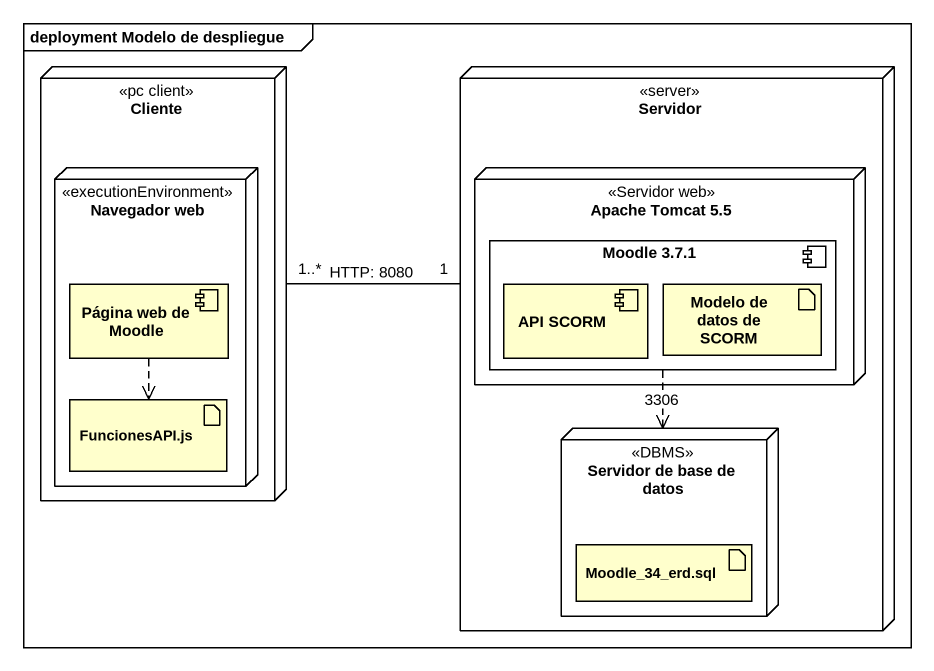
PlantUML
@startuml
mainframe deployment Modelo de despliegue
node Cliente <<pc client>> {
  node "Navegador web" as Navegador_web <<executionEnvironment>> {
    component "Página web de Moodle" as Página_web_de_Moodle
    artifact "FuncionesAPI.js" as FuncionesAPI_js
  }
}
node Servidor <<server>> {
  node "Apache Tomcat 5.5" as Apache_Tomcat_5_5 <<Servidor web>> {
    component "Moodle 3.7.1" as Moodle_3_7_1 {
      component "API SCORM" as API_SCORM
      artifact "Modelo de datos de SCORM" as Modelo_de_datos_de_SCORM
    }
  }
  node "Servidor de base de datos" as Servidor_de_base_de_datos <<DBMS>> {
    artifact "Moodle_34_erd.sql" as Moodle_34_erd_sql
  }
}
Cliente "1..*" -right- "1" Servidor : HTTP: 8080
Moodle_3_7_1 ..> Servidor_de_base_de_datos : 3306
Página_web_de_Moodle ..> FuncionesAPI_js
@enduml
